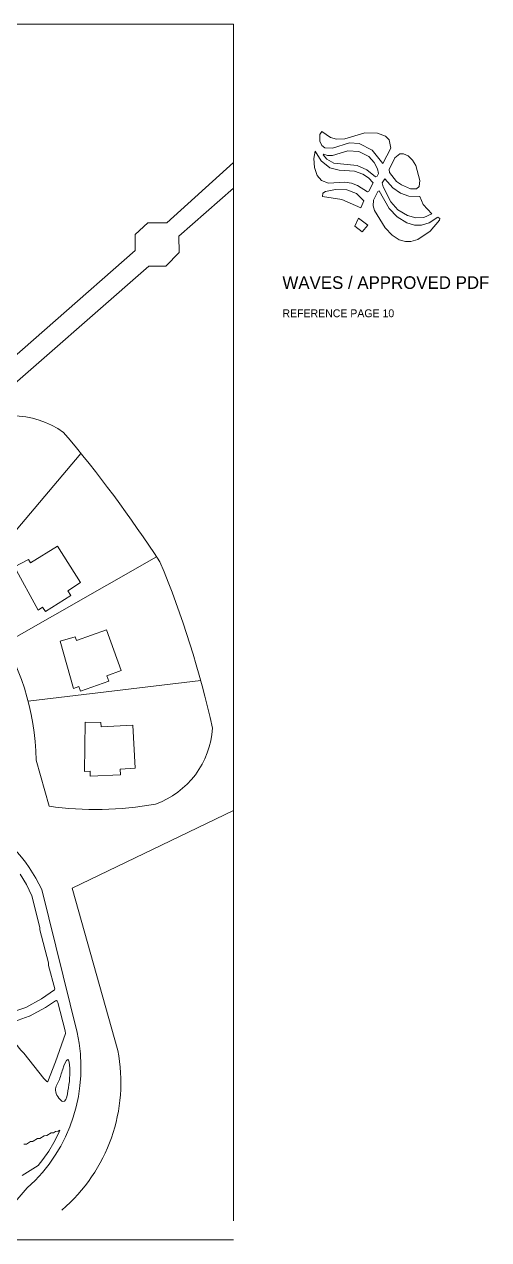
# Model space of a CAD drawing. Header units: inches. Extents: x 36 to 79.5, y 17.3 to 55.9.
# Drawn here: x 64.81 to 79.55, y 17.31 to 55.9 of the extents above; entities that cross this region are included whole.
import ezdxf

# ---------------------------------------------------------------- set-up
doc = ezdxf.new("R2010")
doc.units = ezdxf.units.IN
for name, color, linetype, lineweight in [('01_ORIGINAL_CAD', 7, 'CONTINUOUS', 20), ('03_ADDED_AREAS_SAME_COMPOSITION', 7, 'CONTINUOUS', 15), ('05_REFERENCE_ICON', 7, 'CONTINUOUS', 15), ('06_LABEL', 7, 'CONTINUOUS', 15)]:
    doc.layers.add(name, color=color, linetype=linetype, lineweight=lineweight)

msp = doc.modelspace()

# ---------------------------------------------------------------- linework, layer by layer
at = {"layer": '01_ORIGINAL_CAD'}
for p, q in [((36.248, 55.9), (71.442, 55.9)), ((71.442, 55.9), (71.442, 17.906)), ((71.442, 17.312), (36.248, 17.312))]:
    msp.add_line(p, q, dxfattribs=at)
for points in [[(63.257, 44.272), (68.329, 48.719), (68.329, 49.231), (68.73, 49.6), (69.33, 49.6), (71.442, 51.512), (71.442, 50.696), (69.711, 49.177), (69.725, 48.651), (69.304, 48.218), (68.761, 48.218), (63.72, 43.82), (63.817, 43.397)], [(66.604, 42.276), (62.941, 37.945)], [(69.006, 38.995), (64.196, 36.253)], [(70.407, 35.063), (64.93, 34.409)], [(65.18, 32.538), (65.591, 31.078)], [(71.442, 30.938), (66.326, 28.468)], [(66.326, 28.468), (67.775, 23.323)]]:
    msp.add_lwpolyline(points, dxfattribs=at)
for points in [[(60.29, 39.74, -0.089338), (62.813, 42.944, -0.322066), (66.051, 42.944, -0.030946), (69.111, 38.833, -0.044664), (70.78, 33.554, -0.301674), (68.967, 31.144, -0.082145), (65.591, 31.078)], [(60.29, 39.74, -0.300089), (65.18, 32.538)], [(53.65, 30.945, -0.14301), (60.243, 31.63, -0.286424), (65.36, 28.431), (66.481, 23.89, -0.272091), (64.9, 18.954), (63.661, 17.533)]]:
    msp.add_lwpolyline(points, format="xyb", dxfattribs=at)
for points in [[(65.006, 38.799), (65.865, 39.334), (66.595, 38.175), (66.187, 37.918), (66.283, 37.767), (65.474, 37.257), (65.389, 37.391), (65.242, 37.298), (64.498, 38.674), (64.936, 38.911)], [(66.464, 36.332), (67.417, 36.67), (67.882, 35.382), (67.428, 35.218), (67.489, 35.05), (66.59, 34.725), (66.536, 34.875), (66.372, 34.816), (65.94, 36.319), (66.419, 36.457)], [(67.244, 33.6), (68.254, 33.648), (68.327, 32.28), (67.845, 32.255), (67.855, 32.076), (66.9, 32.025), (66.892, 32.184), (66.717, 32.175), (66.739, 33.739), (67.237, 33.732)]]:
    msp.add_lwpolyline(points, close=True, dxfattribs=at)
msp.add_arc((62.535, 22.313), 5.337, 310.4718, 10.9016, dxfattribs=at)
at = {"layer": '03_ADDED_AREAS_SAME_COMPOSITION'}
for points in [[(64.68, 28.914), (64.881, 28.587), (65.048, 28.225), (65.299, 27.22), (65.303, 27.152), (65.303, 27.149), (65.303, 27.147), (65.573, 26.1), (65.578, 26.027), (65.578, 26.022), (65.772, 25.277), (65.768, 25.241), (65.347, 24.958), (64.859, 24.689), (64.283, 24.49)], [(64.787, 20.34), (64.859, 20.344), (64.862, 20.344), (64.865, 20.345), (64.868, 20.346), (64.871, 20.347), (65.004, 20.431), (65.076, 20.435), (65.079, 20.435), (65.082, 20.436), (65.085, 20.437), (65.088, 20.438), (65.221, 20.521), (65.293, 20.525), (65.296, 20.526), (65.299, 20.527), (65.302, 20.528), (65.304, 20.529), (65.438, 20.612), (65.509, 20.616), (65.512, 20.617), (65.515, 20.617), (65.518, 20.619), (65.521, 20.62), (65.654, 20.703), (65.718, 20.705), (65.721, 20.705), (65.724, 20.706), (65.727, 20.707), (65.73, 20.708), (65.798, 20.749), (65.87, 20.753), (65.873, 20.753), (65.876, 20.754), (65.879, 20.755), (65.882, 20.756), (65.939, 20.792), (65.894, 20.687), (65.747, 20.401), (65.582, 20.125), (65.397, 19.86), (65.242, 19.665), (64.741, 19.35)]]:
    msp.add_lwpolyline(points, dxfattribs=at)
msp.add_lwpolyline([(64.101, 24.076), (64.09, 24.116), (64.108, 24.138), (64.379, 24.201), (64.382, 24.201), (64.962, 24.404), (64.966, 24.405), (65.48, 24.688), (65.482, 24.689), (65.798, 24.897), (65.83, 24.903), (65.853, 24.89), (65.874, 24.845), (66.099, 23.944), (66.11, 23.856), (65.799, 22.956), (65.557, 22.336), (65.541, 22.329), (65.522, 22.333), (65.421, 22.432), (64.794, 23.231), (64.792, 23.233), (64.696, 23.332)], close=True, dxfattribs=at)
msp.add_open_spline([(65.802, 22.003), (65.772, 22.139), (65.851, 22.243), (65.904, 22.36), (65.953, 22.47), (65.98, 22.591), (66.025, 22.727), (66.074, 22.871), (66.144, 23.03), (66.187, 23.031), (66.227, 23.031), (66.244, 22.89), (66.25, 22.755), (66.263, 22.467), (66.227, 22.204), (66.173, 21.94), (66.147, 21.809), (66.116, 21.677), (66.033, 21.699), (65.954, 21.719), (65.83, 21.875), (65.802, 22.003)], degree=3, knots=[0, 0, 0, 0, 0.127897, 0.127897, 0.127897, 0.248191, 0.248191, 0.248191, 0.375699, 0.375699, 0.375699, 0.495491, 0.495491, 0.495491, 0.751897, 0.751897, 0.751897, 0.879703, 0.879703, 0.879703, 1, 1, 1, 1], dxfattribs=at)
at = {"layer": '05_REFERENCE_ICON'}
for points in [[(74.247, 52.493), (74.528, 52.309), (74.716, 52.251), (74.986, 52.263), (75.617, 52.458), (76.015, 52.447), (76.274, 52.344), (76.384, 52.233), (76.436, 51.964), (76.187, 51.486), (75.846, 51.908), (75.441, 52.115), (75.129, 52.138), (74.59, 51.966), (74.347, 51.977), (74.247, 52.053), (74.185, 52.191), (74.185, 52.403)], [(74.043, 51.872), (74.228, 51.565), (74.509, 51.346), (74.799, 51.266), (75.284, 51.243), (75.553, 51.14), (75.728, 51.026), (75.88, 50.869), (75.746, 50.599), (75.703, 50.58), (75.382, 50.786), (75.195, 50.855), (74.977, 50.889), (74.463, 50.854), (74.235, 50.946), (74.104, 51.102), (74.021, 51.354), (74, 51.635)], [(75.081, 51.885), (75.427, 51.862), (75.738, 51.702), (75.91, 51.511), (76.014, 51.316), (76.045, 51.161), (76.004, 51.081), (75.95, 51.062), (75.682, 51.278), (75.37, 51.416), (74.627, 51.496), (74.41, 51.622), (74.289, 51.756), (74.312, 51.781), (74.427, 51.735), (74.594, 51.735)], [(76.724, 51.783), (76.843, 51.783), (76.987, 51.726), (77.129, 51.592), (77.233, 51.42), (77.357, 50.939), (77.337, 50.75), (77.258, 50.673), (77.067, 50.673), (76.777, 50.799), (76.622, 50.913), (76.397, 51.196), (76.387, 51.294), (76.572, 51.66)], [(76.254, 50.994), (76.502, 50.708), (76.752, 50.534), (77.012, 50.443), (77.358, 50.431), (77.463, 50.182), (77.741, 49.879), (77.487, 49.768), (77.233, 49.757), (76.965, 49.825), (76.665, 50.008), (76.44, 50.268), (76.202, 50.737), (76.171, 50.87)], [(74.68, 50.658), (75.047, 50.647), (75.347, 50.533), (75.582, 50.296), (75.489, 50.076), (74.886, 50.339), (74.271, 50.438), (74.281, 50.536), (74.37, 50.589)], [(76.068, 50.615), (76.389, 50.054), (76.639, 49.79), (76.95, 49.595), (77.189, 49.526), (77.417, 49.526), (77.657, 49.596), (77.936, 49.779), (78, 49.737), (77.99, 49.685), (77.694, 49.333), (77.302, 49.069), (77.075, 49), (76.904, 49), (76.708, 49.057), (76.48, 49.206), (76.256, 49.443), (75.924, 49.992), (75.883, 50.141), (75.893, 50.319), (76.027, 50.594)], [(75.419, 49.744), (75.707, 49.525), (75.535, 49.308), (75.295, 49.491)]]:
    msp.add_lwpolyline(points, close=True, dxfattribs=at)

# ---------------------------------------------------------------- texts
at = {"layer": '06_LABEL'}
for s, height, p in [('WAVES / APPROVED PDF', 0.4, (73, 47.5)), ('REFERENCE PAGE 10', 0.25, (73, 46.6))]:
    msp.add_text(s, height=height, dxfattribs=at).set_placement(p)

doc.saveas('drawing.dxf')
